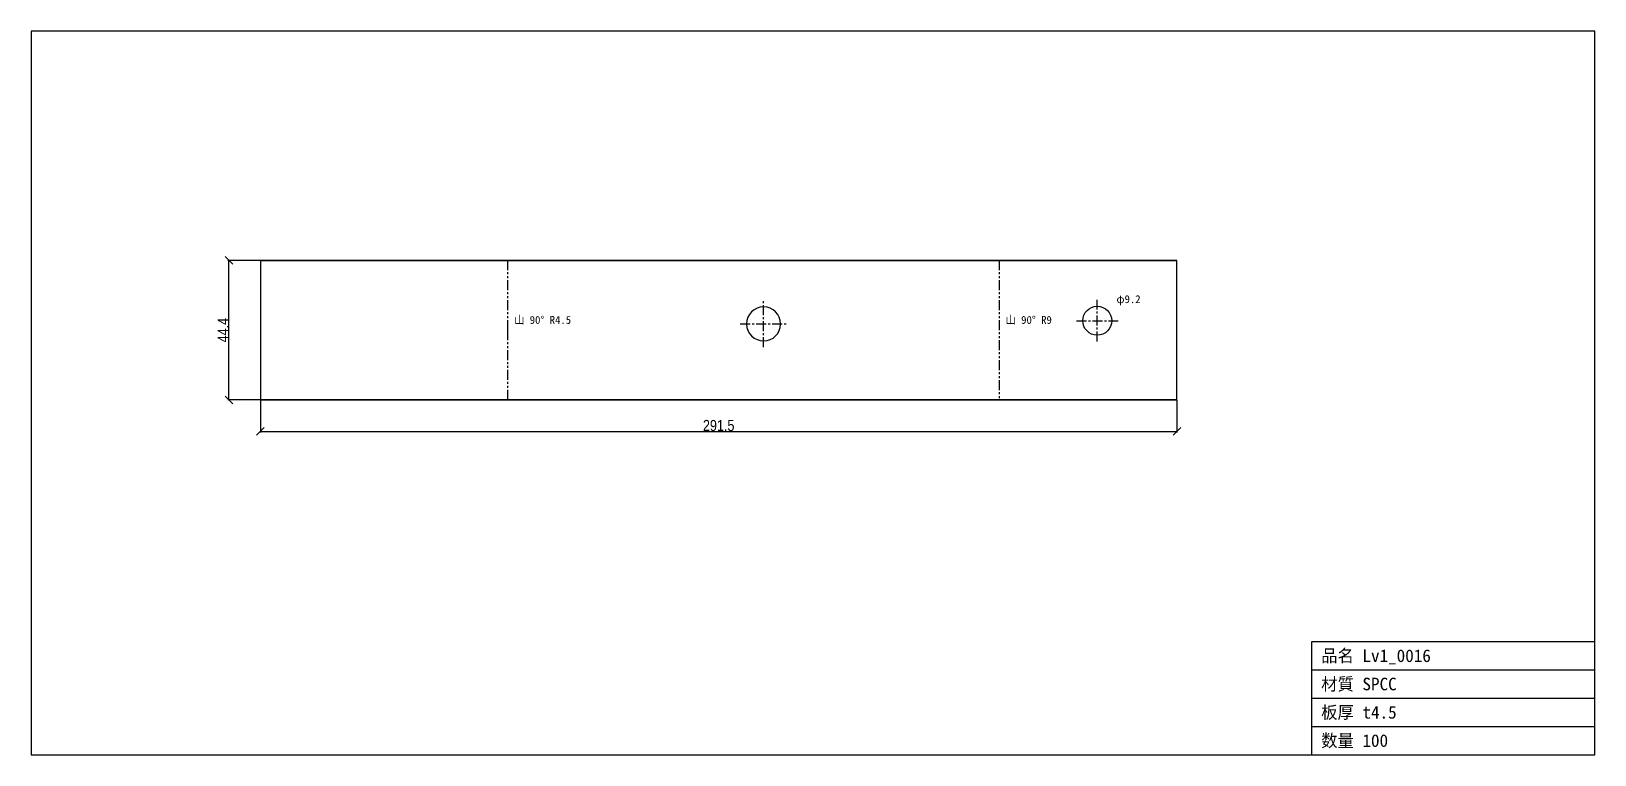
# Model space of a CAD drawing. Header units: millimetres. Extents: x -157 to 340, y -113 to 117.
import ezdxf

# ---------------------------------------------------------------- set-up
doc = ezdxf.new("R2010")
doc.units = ezdxf.units.MM
doc.linetypes.add('CENTER', pattern=[5.08, 3.175, -0.635, 0.635, -0.635])
doc.linetypes.add('PHANTOM', pattern=[6.35, 3.175, -0.635, 0.635, -0.635, 0.635, -0.635])
doc.styles.add('OpenSansCondensed-Light', font='OpenSansCondensed-Light.ttf')
doc.dimstyles.new('EZDXF', dxfattribs={"dimtxt": 0.25, "dimasz": 0.175, "dimexe": 0.375, "dimexo": 0.125, "dimgap": 0.1, "dimtad": 1, "dimlfac": 100, "dimzin": 12, "dimdsep": 46, "dimtxsty": 'OpenSansCondensed-Light', "dimblk": 'ARCHTICK', "dimcen": 2.5, "dimazin": 3, "dimtfac": 0.5, "dimtmove": 2, "dimatfit": 3})

# ---------------------------------------------------------------- blocks, each defined once
blk = doc.blocks.new('_ARCHTICK')
at = {"color": 0, "linetype": 'BYBLOCK', "const_width": 0.15}
blk.add_lwpolyline([(-0.5, -0.5), (0.5, 0.5)], dxfattribs=at)

msp = doc.modelspace()

# ---------------------------------------------------------------- linework, layer by layer
at = {"color": 7, "linetype": 'CONTINUOUS'}
for p, q in [((340.37, 117.29), (-156.89, 117.29)), ((-156.89, 117.29), (-156.89, -112.88)), ((340.37, -112.88), (340.37, 117.29)), ((-84.01, 44.41), (-84.01, 0)), ((207.5, 44.41), (-84.01, 44.41)), ((-84.01, 44.41), (207.5, 44.41)), ((207.5, 0), (207.5, 44.41)), ((-84.01, 0), (102.35, 0)), ((207.5, 0), (-84.01, 0)), ((102.35, 0), (207.49, 0)), ((250.37, -112.88), (250.37, -76.88)), ((250.37, -76.88), (340.37, -76.88)), ((250.37, -85.88), (340.37, -85.88)), ((250.37, -94.88), (340.37, -94.88)), ((250.37, -103.88), (340.37, -103.88)), ((-156.89, -112.88), (340.37, -112.88))]:
    msp.add_line(p, q, dxfattribs=at)
at = {"color": 3, "linetype": 'PHANTOM'}
for p, q in [((-5.3, 22.2), (-5.3, 44.41)), ((151, 44.41), (151, 0)), ((-5.3, 0), (-5.3, 22.2))]:
    msp.add_line(p, q, dxfattribs=at)
at = {"color": 1, "linetype": 'CENTER'}
for p, q in [((76.04, 16.77), (76.04, 31.59)), ((182.15, 18.59), (182.15, 31.8)), ((175.54, 25.2), (188.75, 25.2)), ((68.63, 24.18), (83.45, 24.18))]:
    msp.add_line(p, q, dxfattribs=at)
at = {"color": 7, "linetype": 'CONTINUOUS'}
msp.add_circle((182.15, 25.2), 4.61, dxfattribs=at)
for start, end in [(0, 180), (180, 0)]:
    msp.add_arc((76.04, 24.18), 5.41, start, end, dxfattribs=at)

# ---------------------------------------------------------------- texts
at = {"color": 2}
for s, height, p in [('φ9.2', 2.5, (188.25, 30.8)), ('山 90° R4.5', 2.5, (-3.3, 24.2)), ('山 90° R9', 2.5, (153, 24.2)), ('品名 Lv1_0016', 4, (253.37, -83.38)), ('材質 SPCC', 4, (253.37, -92.38)), ('板厚 t4.5', 4, (253.37, -101.38)), ('数量 100', 4, (253.37, -110.38))]:
    msp.add_text(s, height=height, dxfattribs=at).set_placement(p)

# ---------------------------------------------------------------- dimensions: what is measured, and where the dimension line sits
at = {"color": 8}
msp.add_linear_dim(base=(-94.01, 0), p1=(-84.01, 0), p2=(-84.01, 44.41), angle=90, dimstyle='EZDXF', override={"dimtxt": 3.5, "dimasz": 2.5, "dimdec": 1, "dimlfac": 1}, dxfattribs=at).render()
msp.add_linear_dim(base=(-84.01, -10), p1=(-84.01, 0), p2=(207.5, 0), dimstyle='EZDXF', override={"dimtxt": 3.5, "dimasz": 2.5, "dimdec": 1, "dimlfac": 1}, dxfattribs=at).render()

doc.saveas('drawing.dxf')
